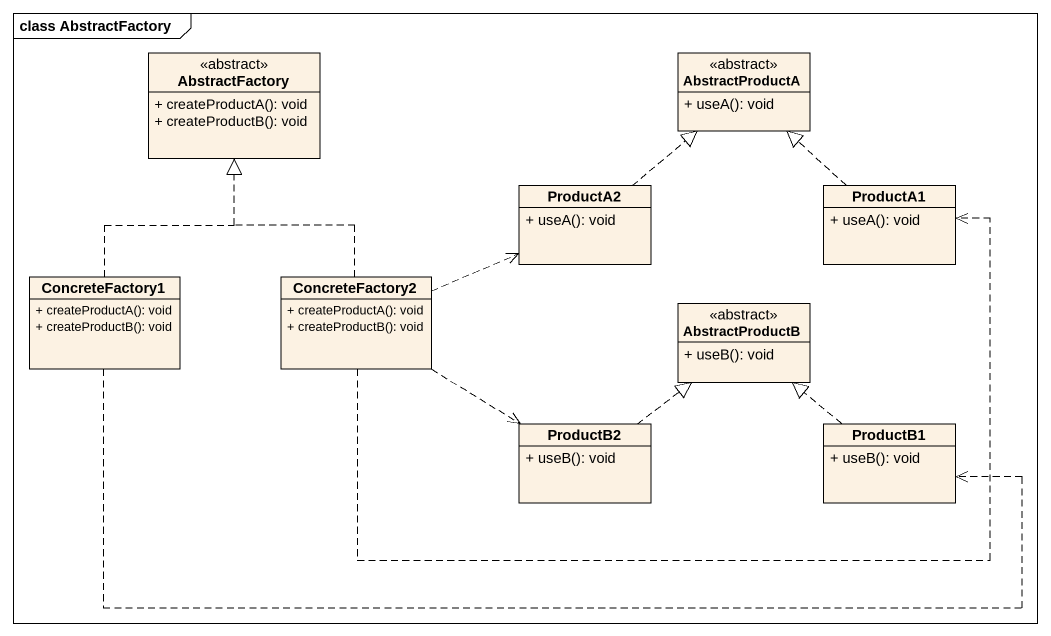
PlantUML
@startuml
mainframe class AbstractFactory
hide circle
hide empty members
skinparam classAttributeIconSize 0
class AbstractFactory <<abstract>> {
  + createProductA(): void
  + createProductB(): void
}
class AbstractProductA <<abstract>> {
  + useA(): void
}
class ProductA2 {
  + useA(): void
}
class ProductA1 {
  + useA(): void
}
class ConcreteFactory1 {
  + createProductA(): void
  + createProductB(): void
}
class ConcreteFactory2 {
  + createProductA(): void
  + createProductB(): void
}
class AbstractProductB <<abstract>> {
  + useB(): void
}
class ProductB2 {
  + useB(): void
}
class ProductB1 {
  + useB(): void
}
ProductA2 .up.|> AbstractProductA
ProductA1 .up.|> AbstractProductA
ConcreteFactory1 .up.|> AbstractFactory
ConcreteFactory1 .right.> ProductB1
ConcreteFactory2 .up.|> AbstractFactory
ConcreteFactory2 .right.> ProductA2
ConcreteFactory2 .right.> ProductA1
ConcreteFactory2 ..> ProductB2
ProductB2 .up.|> AbstractProductB
ProductB1 .up.|> AbstractProductB
@enduml
